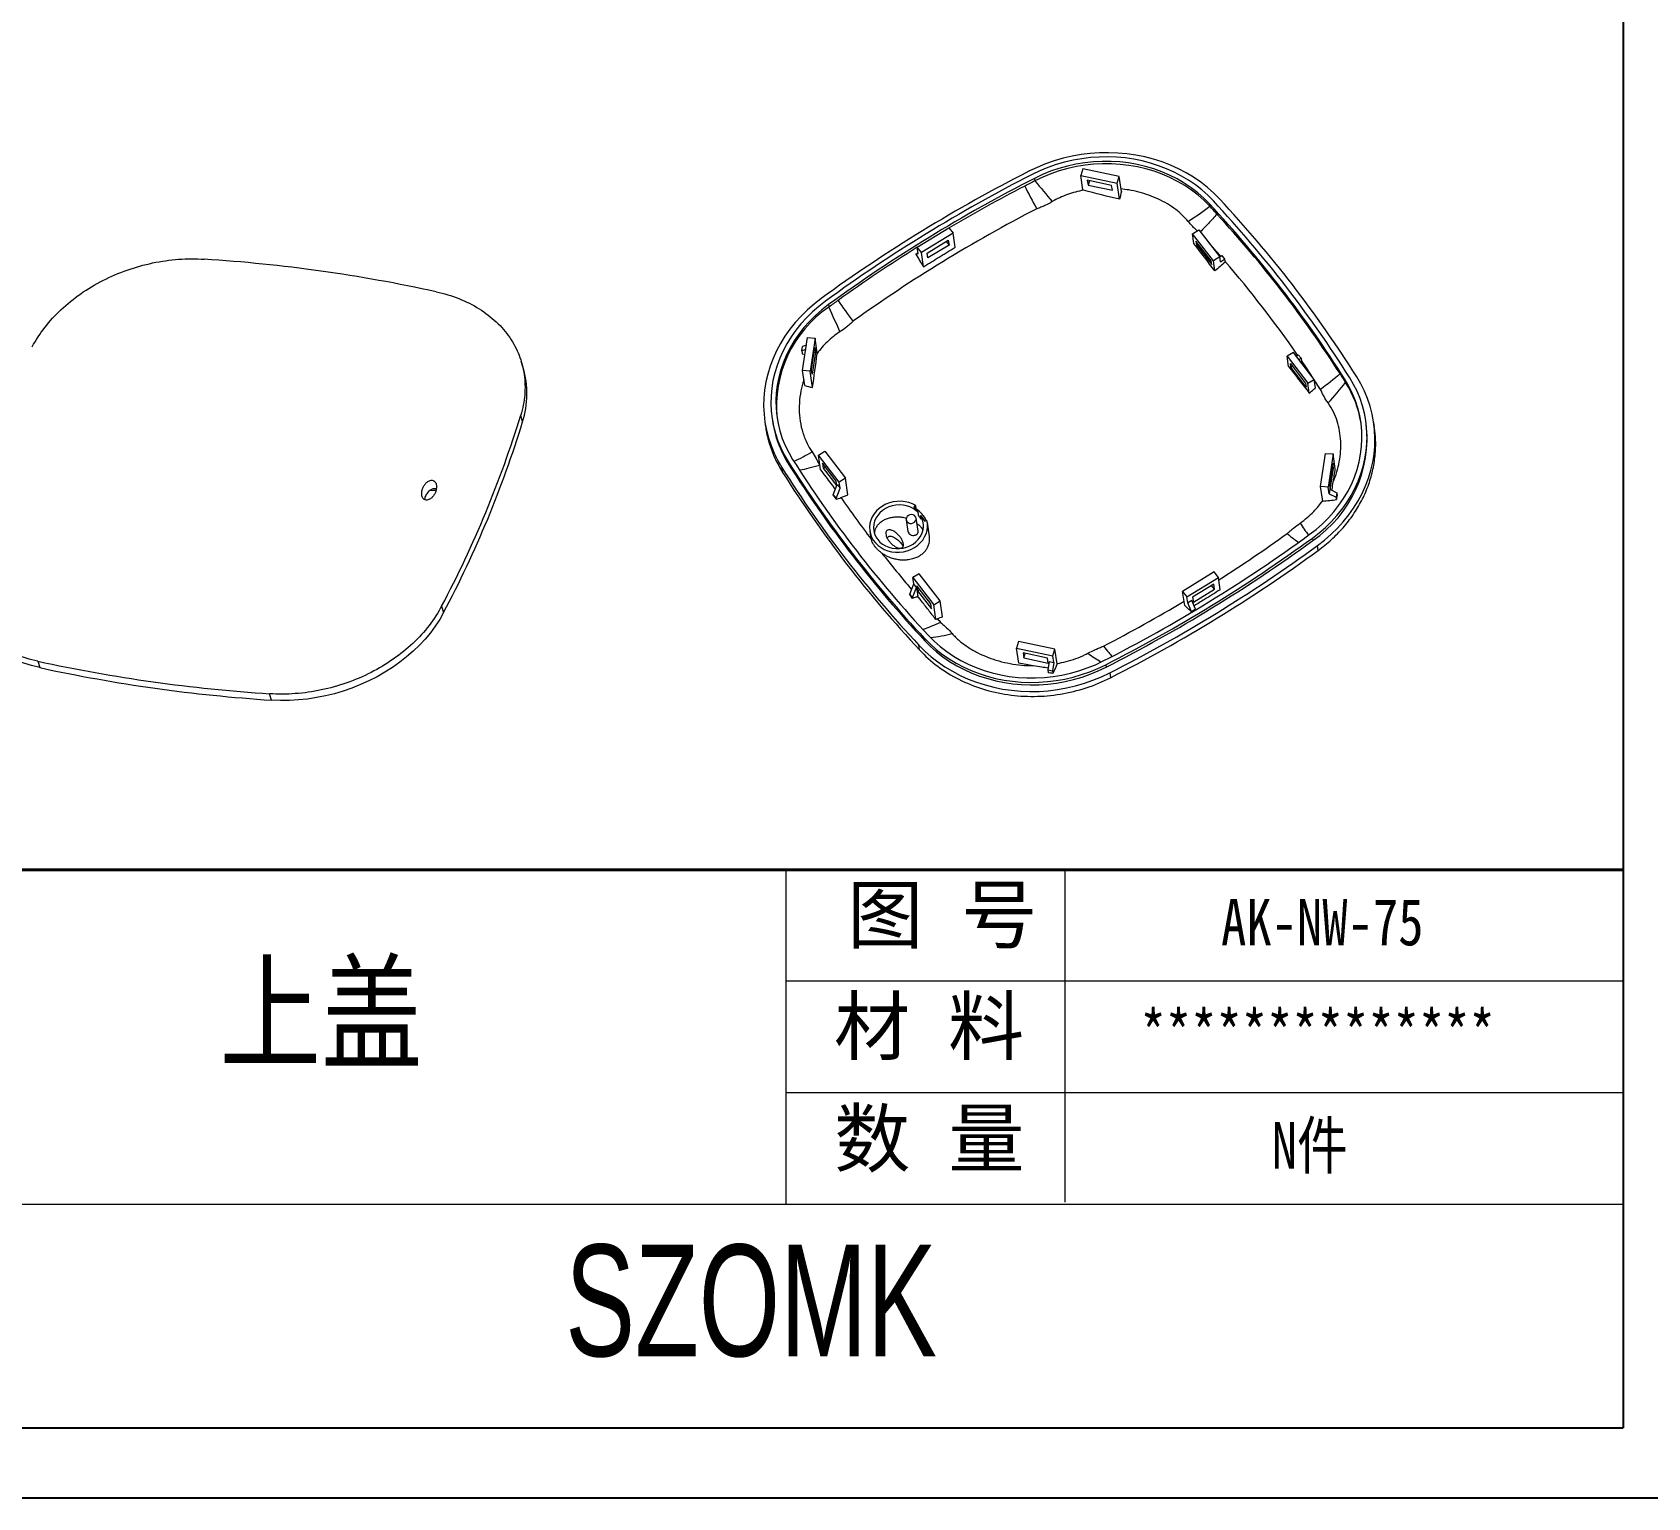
# Model space of a CAD drawing. Header units: inches. Extents: x 510 to 1495, y 1000 to 1318.
# Drawn here: x 1251.3 to 1410.9, y 1000.1 to 1144.8 of the extents above; entities that cross this region are included whole.
import ezdxf

# ---------------------------------------------------------------- set-up
doc = ezdxf.new("R2010")
doc.units = ezdxf.units.IN
doc.layers.add('文字', color=81, linetype='Continuous')
doc.layers.add('粗实线', color=7, linetype='Continuous', lineweight=30)
doc.layers.add('细实线', color=3, linetype='Continuous', lineweight=9)
doc.styles.get("Standard").update_dxf_attribs({"font": 'txt', "bigfont": 'gbcbig.shx'})
doc.styles.add('宋体', font='', dxfattribs={"width": 0.8, "height": 3.5})
doc.styles.add('长仿宋', font='', dxfattribs={"width": 0.7, "height": 4})
doc.styles.get('宋体').set_extended_font_data('SimSun')
doc.styles.get('长仿宋').set_extended_font_data('SimSun')

msp = doc.modelspace()

# ---------------------------------------------------------------- linework, layer by layer
for p, q in [((1408.458, 1282.561), (1408.458, 1006.942)), ((1016.646, 1006.942), (1408.458, 1006.942)), ((1006.055, 1000.052), (1415.349, 1000.052))]:
    msp.add_line(p, q)
at = {"color": 7, "linetype": 'Continuous', "lineweight": 15}
for p, q in [((1355.099, 1131.266), (1354.897, 1130.627)), ((1358.701, 1130.506), (1355.099, 1131.266)), ((1350.339, 1130.332), (1350.374, 1130.09)), ((1354.897, 1130.627), (1358.499, 1129.867)), ((1355.109, 1129.187), (1354.897, 1130.627)), ((1357.952, 1129.632), (1355.551, 1130.139)), ((1355.551, 1130.139), (1355.622, 1129.656)), ((1355.76, 1130.094), (1355.622, 1129.656)), ((1355.622, 1129.656), (1358.023, 1129.149)), ((1358.023, 1129.149), (1357.952, 1129.632)), ((1358.499, 1129.867), (1358.701, 1130.506)), ((1358.735, 1128.267), (1358.499, 1129.867)), ((1358.919, 1129.028), (1358.701, 1130.506)), ((1367.613, 1127.815), (1367.649, 1127.573)), ((1338.753, 1123.531), (1341.877, 1125.445)), ((1342.288, 1124.911), (1339.165, 1122.997)), ((1341.877, 1125.445), (1342.288, 1124.911)), ((1342.493, 1123.523), (1342.288, 1124.911)), ((1365.944, 1124.862), (1366.569, 1125.245)), ((1368.003, 1122.193), (1365.944, 1124.862)), ((1366.086, 1123.9), (1365.944, 1124.862)), ((1366.569, 1125.245), (1368.627, 1122.576)), ((1339.165, 1122.997), (1338.753, 1123.531)), ((1338.844, 1122.92), (1338.753, 1123.531)), ((1339.739, 1122.954), (1341.821, 1124.23)), ((1341.892, 1123.748), (1339.81, 1122.472)), ((1341.617, 1124.105), (1341.892, 1123.748)), ((1341.821, 1124.23), (1341.892, 1123.748)), ((1367.782, 1122.187), (1366.272, 1124.144)), ((1366.272, 1124.144), (1366.325, 1123.782)), ((1366.325, 1123.782), (1366.479, 1123.876)), ((1366.325, 1123.782), (1367.835, 1121.825)), ((1338.837, 1122.962), (1338.618, 1122.827)), ((1338.618, 1122.827), (1338.844, 1122.92)), ((1339.37, 1121.609), (1339.165, 1122.997)), ((1339.81, 1122.472), (1339.739, 1122.954)), ((1367.835, 1121.825), (1367.782, 1122.187)), ((1368.627, 1122.576), (1368.003, 1122.193)), ((1368.15, 1121.191), (1368.003, 1122.193)), ((1368.699, 1122.093), (1368.627, 1122.576)), ((1368.628, 1122.573), (1368.84, 1122.704)), ((1368.699, 1122.093), (1369.115, 1122.348)), ((1368.84, 1122.704), (1369.115, 1122.348)), ((1369.115, 1122.348), (1369.162, 1122.053)), ((1329.992, 1117.862), (1330.027, 1117.621)), ((1327.345, 1113.285), (1327.41, 1113.721)), ((1327.81, 1113.875), (1327.41, 1113.721)), ((1327.428, 1111.341), (1327.922, 1114.611)), ((1327.922, 1114.611), (1328.663, 1114.55)), ((1328.663, 1114.55), (1328.17, 1111.28)), ((1328.305, 1111.463), (1328.634, 1113.643)), ((1328.634, 1113.643), (1328.705, 1113.16)), ((1328.875, 1113.11), (1328.663, 1114.55)), ((1299.835, 1111.611), (1299.643, 1112.244)), ((1327.745, 1113.439), (1327.345, 1113.285)), ((1327.345, 1113.285), (1327.386, 1113.007)), ((1327.386, 1113.007), (1327.668, 1112.931)), ((1328.705, 1113.16), (1328.376, 1110.98)), ((1328.563, 1113.172), (1328.705, 1113.16)), ((1375.901, 1113.146), (1375.276, 1112.763)), ((1375.276, 1112.763), (1377.335, 1110.094)), ((1375.424, 1111.761), (1375.276, 1112.763)), ((1375.604, 1112.045), (1377.114, 1110.088)), ((1375.657, 1111.683), (1375.604, 1112.045)), ((1377.959, 1110.477), (1375.901, 1113.146)), ((1376.177, 1112.788), (1376.389, 1112.917)), ((1376.663, 1112.562), (1376.389, 1112.917)), ((1376.451, 1112.432), (1376.663, 1112.562)), ((1376.663, 1112.562), (1376.71, 1112.271)), ((1328.17, 1111.28), (1327.428, 1111.341)), ((1327.646, 1109.863), (1327.428, 1111.341)), ((1328.406, 1109.679), (1328.17, 1111.28)), ((1328.376, 1110.98), (1328.305, 1111.463)), ((1375.657, 1111.683), (1375.811, 1111.777)), ((1377.167, 1109.726), (1375.657, 1111.683)), ((1377.335, 1110.094), (1377.959, 1110.477)), ((1378.082, 1109.647), (1377.959, 1110.477)), ((1377.114, 1110.088), (1377.167, 1109.726)), ((1377.477, 1109.132), (1377.335, 1110.094)), ((1381.025, 1110.426), (1381.061, 1110.185)), ((1299.777, 1106.3), (1299.586, 1106.931)), ((1323.703, 1106.294), (1323.774, 1105.81)), ((1324.409, 1106.644), (1324.445, 1106.403)), ((1383.094, 1106.124), (1383.058, 1106.365)), ((1383.907, 1105.749), (1383.836, 1106.233)), ((1328.985, 1103.002), (1329.61, 1103.384)), ((1329.201, 1101.539), (1328.985, 1103.002)), ((1331.044, 1100.333), (1328.985, 1103.002)), ((1329.61, 1103.384), (1331.668, 1100.715)), ((1378.591, 1099.907), (1379.085, 1103.177)), ((1379.085, 1103.177), (1379.826, 1103.116)), ((1379.826, 1103.116), (1379.333, 1099.846)), ((1380.044, 1101.638), (1379.826, 1103.116)), ((1325.381, 1101.784), (1325.453, 1101.301)), ((1326.004, 1102.36), (1326.039, 1102.119)), ((1330.754, 1100.415), (1329.382, 1102.195)), ((1329.382, 1102.195), (1329.453, 1101.712)), ((1329.453, 1101.712), (1329.657, 1101.837)), ((1329.453, 1101.712), (1330.807, 1099.956)), ((1379.797, 1102.209), (1379.468, 1100.029)), ((1379.548, 1099.601), (1379.868, 1101.727)), ((1379.868, 1101.727), (1379.726, 1101.738)), ((1379.868, 1101.727), (1379.797, 1102.209)), ((1330.459, 1099.074), (1330.858, 1100.085)), ((1330.734, 1098.718), (1331.133, 1099.729)), ((1330.818, 1099.982), (1330.754, 1100.415)), ((1330.858, 1100.085), (1331.133, 1099.729)), ((1331.668, 1100.715), (1331.044, 1100.333)), ((1331.133, 1099.729), (1331.044, 1100.333)), ((1331.91, 1099.076), (1331.668, 1100.715)), ((1378.803, 1098.467), (1378.591, 1099.907)), ((1379.333, 1099.846), (1378.591, 1099.907)), ((1379.429, 1099.19), (1379.333, 1099.846)), ((1379.495, 1099.626), (1379.429, 1099.19)), ((1379.468, 1100.029), (1379.53, 1099.609)), ((1379.495, 1099.626), (1380.188, 1099.285)), ((1380.188, 1099.285), (1380.122, 1098.849)), ((1380.188, 1099.285), (1380.229, 1099.007)), ((1330.459, 1099.074), (1330.734, 1098.718)), ((1330.471, 1098.997), (1330.459, 1099.074)), ((1330.746, 1098.636), (1330.734, 1098.718)), ((1338.601, 1098.016), (1338.411, 1097.899)), ((1338.411, 1097.899), (1338.858, 1097.32)), ((1338.654, 1097.654), (1338.601, 1098.016)), ((1379.429, 1099.19), (1380.122, 1098.849)), ((1380.122, 1098.849), (1380.157, 1098.61)), ((1337.659, 1096.621), (1337.83, 1095.465)), ((1338.654, 1097.654), (1338.618, 1097.631)), ((1338.838, 1095.48), (1338.649, 1096.767)), ((1338.912, 1096.958), (1338.858, 1097.32)), ((1339.062, 1097.055), (1339.509, 1096.476)), ((1339.062, 1097.055), (1339.116, 1096.693)), ((1339.509, 1096.476), (1339.699, 1096.592)), ((1339.952, 1094.974), (1339.749, 1096.348)), ((1334.061, 1095.509), (1334.142, 1094.956)), ((1377.786, 1094.815), (1377.821, 1094.573)), ((1378.357, 1093.592), (1378.286, 1094.075)), ((1368.089, 1091.46), (1364.966, 1089.546)), ((1368.501, 1090.926), (1368.089, 1091.46)), ((1338.007, 1089.287), (1338.406, 1090.298)), ((1338.282, 1088.931), (1338.681, 1089.943)), ((1338.942, 1091.285), (1338.317, 1090.902)), ((1338.317, 1090.902), (1340.376, 1088.233)), ((1338.406, 1090.298), (1338.317, 1090.902)), ((1338.681, 1089.943), (1338.406, 1090.298)), ((1338.681, 1089.943), (1338.813, 1089.046)), ((1340.086, 1088.316), (1338.714, 1090.095)), ((1338.714, 1090.095), (1338.785, 1089.613)), ((1338.785, 1089.613), (1338.989, 1089.738)), ((1341, 1088.616), (1338.942, 1091.285)), ((1365.378, 1089.012), (1368.501, 1090.926)), ((1368.034, 1090.245), (1365.952, 1088.969)), ((1366.023, 1088.487), (1368.105, 1089.763)), ((1368.105, 1089.763), (1367.829, 1090.12)), ((1368.105, 1089.763), (1368.034, 1090.245)), ((1368.681, 1089.704), (1368.501, 1090.926)), ((1338.282, 1088.931), (1338.007, 1089.287)), ((1338.019, 1089.206), (1338.007, 1089.287)), ((1338.293, 1088.855), (1338.282, 1088.931)), ((1338.785, 1089.613), (1340.157, 1087.833)), ((1340.157, 1087.833), (1340.086, 1088.316)), ((1340.376, 1088.233), (1341, 1088.616)), ((1340.591, 1086.771), (1340.376, 1088.233)), ((1341.236, 1087.018), (1341, 1088.616)), ((1365.171, 1088.158), (1364.966, 1089.546)), ((1364.966, 1089.546), (1365.378, 1089.012)), ((1365.468, 1088.401), (1365.378, 1089.012)), ((1365.884, 1088.656), (1365.468, 1088.401)), ((1365.834, 1087.541), (1365.468, 1088.401)), ((1366.251, 1087.794), (1365.884, 1088.656)), ((1365.952, 1088.969), (1366.023, 1088.487)), ((1291.779, 1088.086), (1291.971, 1087.454)), ((1338.984, 1083.758), (1338.913, 1084.241)), ((1339.463, 1084.91), (1339.499, 1084.668)), ((1348.755, 1084.59), (1348.554, 1083.951)), ((1348.554, 1083.951), (1352.156, 1083.191)), ((1348.772, 1082.473), (1348.554, 1083.951)), ((1352.357, 1083.83), (1348.755, 1084.59)), ((1351.609, 1082.956), (1349.207, 1083.463)), ((1349.207, 1083.463), (1349.279, 1082.98)), ((1349.279, 1082.98), (1349.417, 1083.418)), ((1352.156, 1083.191), (1352.357, 1083.83)), ((1352.57, 1082.39), (1352.357, 1083.83)), ((1251.894, 1082.648), (1252.085, 1082.017)), ((1349.279, 1082.98), (1351.68, 1082.473)), ((1351.68, 1082.473), (1351.609, 1082.956)), ((1351.772, 1082.637), (1351.638, 1081.788)), ((1351.638, 1081.788), (1352.118, 1081.687)), ((1351.638, 1081.788), (1351.679, 1081.51)), ((1351.772, 1082.637), (1352.252, 1082.535)), ((1352.252, 1082.535), (1352.118, 1081.687)), ((1352.252, 1082.535), (1352.156, 1083.191)), ((1357.366, 1082.301), (1357.402, 1082.06)), ((1352.118, 1081.687), (1352.153, 1081.448)), ((1357.758, 1081.495), (1357.829, 1081.012)), ((1274.983, 1078.804), (1274.791, 1079.435))]:
    msp.add_line(p, q, dxfattribs=at)
at = {"color": 8, "linetype": 'Continuous', "lineweight": 15}
for p, q in [((1378.592, 1109.482), (1377.963, 1110.45)), ((1329.135, 1101.985), (1329.103, 1101.985))]:
    msp.add_line(p, q, dxfattribs=at)
at = {"color": 7, "linetype": 'Continuous', "lineweight": 15, "flags": 128}
for points in [[(1368.626, 1128.286), (1368.041, 1128.875), (1367.415, 1129.431), (1366.749, 1129.951), (1366.048, 1130.433), (1365.313, 1130.876), (1364.546, 1131.277), (1363.752, 1131.636), (1362.932, 1131.951), (1362.09, 1132.221), (1361.229, 1132.445), (1360.352, 1132.623), (1359.462, 1132.752), (1358.563, 1132.834), (1357.658, 1132.867), (1356.749, 1132.852), (1355.842, 1132.789), (1354.938, 1132.677), (1354.041, 1132.518), (1353.155, 1132.311), (1352.283, 1132.059), (1351.428, 1131.76), (1350.593, 1131.418), (1349.781, 1131.032)], [(1368.004, 1128.1), (1367.448, 1128.66), (1366.853, 1129.187), (1366.221, 1129.681), (1365.555, 1130.139), (1364.856, 1130.56), (1364.128, 1130.941), (1363.374, 1131.282), (1362.595, 1131.582), (1361.795, 1131.838), (1360.977, 1132.051), (1360.144, 1132.219), (1359.298, 1132.342), (1358.444, 1132.42), (1357.584, 1132.452), (1356.721, 1132.437), (1355.859, 1132.377), (1355, 1132.271), (1354.149, 1132.12), (1353.307, 1131.924), (1352.478, 1131.684), (1351.666, 1131.4), (1350.873, 1131.075), (1350.101, 1130.708)], [(1367.613, 1127.815), (1367.052, 1128.379), (1366.449, 1128.909), (1365.807, 1129.403), (1365.129, 1129.859), (1364.419, 1130.275), (1363.677, 1130.65), (1362.908, 1130.982), (1362.115, 1131.269), (1361.301, 1131.511), (1360.469, 1131.706), (1359.622, 1131.854), (1358.764, 1131.955), (1357.899, 1132.007), (1357.029, 1132.01), (1356.159, 1131.965), (1355.291, 1131.872), (1354.43, 1131.731), (1353.578, 1131.542), (1352.74, 1131.307), (1351.919, 1131.026), (1351.117, 1130.7), (1350.339, 1130.332)], [(1367.649, 1127.573), (1367.087, 1128.137), (1366.484, 1128.667), (1365.843, 1129.161), (1365.165, 1129.618), (1364.454, 1130.034), (1363.713, 1130.409), (1362.944, 1130.74), (1362.151, 1131.028), (1361.337, 1131.27), (1360.504, 1131.465), (1359.658, 1131.613), (1358.8, 1131.713), (1357.934, 1131.765), (1357.065, 1131.769), (1356.194, 1131.724), (1355.327, 1131.631), (1354.465, 1131.489), (1353.614, 1131.301), (1352.776, 1131.065), (1351.954, 1130.785), (1351.153, 1130.459), (1350.374, 1130.09)], [(1329.253, 1118.452), (1328.558, 1117.914), (1327.9, 1117.342), (1327.282, 1116.737), (1326.705, 1116.101), (1326.171, 1115.438), (1325.683, 1114.749), (1325.243, 1114.037), (1324.852, 1113.304), (1324.511, 1112.553), (1324.221, 1111.788), (1323.985, 1111.01), (1323.802, 1110.223), (1323.674, 1109.43), (1323.6, 1108.633), (1323.581, 1107.835), (1323.618, 1107.04), (1323.709, 1106.251), (1323.856, 1105.469), (1324.056, 1104.699), (1324.31, 1103.942), (1324.616, 1103.202), (1324.974, 1102.482), (1325.381, 1101.784)], [(1329.682, 1118.195), (1329.022, 1117.684), (1328.397, 1117.14), (1327.809, 1116.565), (1327.261, 1115.962), (1326.754, 1115.331), (1326.291, 1114.677), (1325.872, 1114), (1325.5, 1113.304), (1325.177, 1112.591), (1324.902, 1111.864), (1324.677, 1111.125), (1324.503, 1110.377), (1324.381, 1109.624), (1324.311, 1108.867), (1324.294, 1108.109), (1324.329, 1107.354), (1324.416, 1106.603), (1324.555, 1105.861), (1324.745, 1105.129), (1324.986, 1104.41), (1325.277, 1103.708), (1325.617, 1103.023), (1326.004, 1102.36)], [(1329.992, 1117.862), (1329.327, 1117.346), (1328.699, 1116.796), (1328.11, 1116.212), (1327.564, 1115.599), (1327.061, 1114.958), (1326.605, 1114.292), (1326.197, 1113.603), (1325.838, 1112.895), (1325.53, 1112.17), (1325.275, 1111.431), (1325.072, 1110.681), (1324.924, 1109.923), (1324.831, 1109.161), (1324.793, 1108.396), (1324.81, 1107.633), (1324.882, 1106.875), (1325.009, 1106.123), (1325.191, 1105.383), (1325.426, 1104.655), (1325.714, 1103.945), (1326.053, 1103.253), (1326.443, 1102.583)], [(1377.786, 1094.815), (1378.446, 1095.325), (1379.071, 1095.869), (1379.658, 1096.444), (1380.207, 1097.048), (1380.713, 1097.678), (1381.177, 1098.333), (1381.595, 1099.009), (1381.967, 1099.705), (1382.291, 1100.418), (1382.566, 1101.145), (1382.791, 1101.884), (1382.964, 1102.632), (1383.086, 1103.386), (1383.156, 1104.143), (1383.174, 1104.9), (1383.139, 1105.656), (1383.052, 1106.406), (1382.913, 1107.148), (1382.723, 1107.88), (1382.482, 1108.599), (1382.191, 1109.302), (1381.851, 1109.986), (1381.464, 1110.649)], [(1378.286, 1094.075), (1378.981, 1094.613), (1379.638, 1095.185), (1380.257, 1095.79), (1380.834, 1096.425), (1381.368, 1097.089), (1381.855, 1097.778), (1382.296, 1098.49), (1382.687, 1099.223), (1383.028, 1099.973), (1383.318, 1100.739), (1383.554, 1101.517), (1383.737, 1102.304), (1383.865, 1103.097), (1383.939, 1103.894), (1383.958, 1104.691), (1383.921, 1105.486), (1383.829, 1106.276), (1383.683, 1107.058), (1383.483, 1107.828), (1383.229, 1108.585), (1382.923, 1109.324), (1382.565, 1110.045), (1382.157, 1110.743)], [(1377.476, 1095.147), (1378.141, 1095.663), (1378.769, 1096.214), (1379.357, 1096.797), (1379.904, 1097.41), (1380.406, 1098.051), (1380.863, 1098.718), (1381.271, 1099.406), (1381.63, 1100.114), (1381.938, 1100.839), (1382.193, 1101.578), (1382.395, 1102.328), (1382.543, 1103.086), (1382.637, 1103.849), (1382.675, 1104.613), (1382.658, 1105.376), (1382.586, 1106.135), (1382.459, 1106.886), (1382.277, 1107.627), (1382.042, 1108.354), (1381.754, 1109.065), (1381.415, 1109.756), (1381.025, 1110.426)], [(1290.609, 1099.522), (1290.923, 1099.541), (1291.229, 1099.528)], [(1338.601, 1098.016), (1338.272, 1098.187), (1337.918, 1098.317), (1337.545, 1098.403), (1337.16, 1098.443), (1336.771, 1098.437), (1336.384, 1098.384), (1336.006, 1098.286), (1335.646, 1098.145), (1335.308, 1097.963), (1335, 1097.743), (1334.727, 1097.49), (1334.494, 1097.208), (1334.306, 1096.902), (1334.166, 1096.579), (1334.076, 1096.243), (1334.038, 1095.902), (1334.054, 1095.561), (1334.121, 1095.227), (1334.241, 1094.905), (1334.409, 1094.603), (1334.623, 1094.325), (1334.88, 1094.077), (1335.173, 1093.863), (1335.499, 1093.687), (1335.851, 1093.552), (1336.222, 1093.461), (1336.606, 1093.415), (1336.995, 1093.416), (1337.382, 1093.464), (1337.761, 1093.556), (1338.124, 1093.693), (1338.465, 1093.871), (1338.776, 1094.086), (1339.053, 1094.336), (1339.291, 1094.615), (1339.485, 1094.918), (1339.63, 1095.24), (1339.726, 1095.574), (1339.77, 1095.916), (1339.761, 1096.257), (1339.699, 1096.592)], [(1338.858, 1097.32), (1338.618, 1097.547), (1338.341, 1097.739), (1338.033, 1097.893), (1337.702, 1098.006), (1337.354, 1098.073), (1336.996, 1098.096), (1336.636, 1098.072), (1336.281, 1098.002), (1335.941, 1097.889), (1335.62, 1097.733), (1335.327, 1097.539), (1335.068, 1097.311), (1334.847, 1097.054), (1334.671, 1096.772), (1334.542, 1096.473), (1334.463, 1096.162), (1334.436, 1095.846), (1334.462, 1095.531), (1334.54, 1095.225), (1334.668, 1094.935), (1334.844, 1094.665), (1335.063, 1094.422), (1335.322, 1094.211), (1335.615, 1094.037), (1335.935, 1093.903), (1336.275, 1093.812), (1336.629, 1093.766), (1336.989, 1093.766), (1337.347, 1093.812), (1337.696, 1093.904), (1338.028, 1094.038), (1338.336, 1094.212), (1338.613, 1094.423), (1338.854, 1094.666), (1339.054, 1094.936), (1339.208, 1095.227), (1339.313, 1095.533), (1339.366, 1095.848), (1339.368, 1096.164), (1339.316, 1096.475), (1339.214, 1096.774), (1339.062, 1097.055)], [(1337.88, 1097.049), (1337.759, 1096.947), (1337.682, 1096.818), (1337.655, 1096.675), (1337.683, 1096.534), (1337.762, 1096.41), (1337.883, 1096.317), (1338.034, 1096.265), (1338.197, 1096.259), (1338.356, 1096.301), (1338.493, 1096.385), (1338.594, 1096.502), (1338.646, 1096.64), (1338.646, 1096.784), (1338.592, 1096.919), (1338.49, 1097.028), (1338.353, 1097.102), (1338.193, 1097.131), (1338.03, 1097.113), (1337.88, 1097.049)], [(1337.831, 1095.465), (1337.842, 1095.414), (1337.853, 1095.382), (1337.909, 1095.288), (1337.932, 1095.26), (1337.988, 1095.209), (1338.019, 1095.185), (1338.052, 1095.164), (1338.123, 1095.127), (1338.161, 1095.112), (1338.199, 1095.099), (1338.322, 1095.075), (1338.405, 1095.073), (1338.489, 1095.081), (1338.53, 1095.09), (1338.569, 1095.101), (1338.606, 1095.115), (1338.644, 1095.133), (1338.677, 1095.152), (1338.708, 1095.174), (1338.737, 1095.198), (1338.764, 1095.227), (1338.786, 1095.255), (1338.804, 1095.285), (1338.819, 1095.317), (1338.831, 1095.352), (1338.838, 1095.382), (1338.84, 1095.397), (1338.841, 1095.412), (1338.842, 1095.443), (1338.842, 1095.443)], [(1252.085, 1082.017), (1251.279, 1082.216), (1250.497, 1082.456), (1249.744, 1082.737), (1249.021, 1083.055), (1248.331, 1083.412), (1247.676, 1083.805), (1247.06, 1084.233), (1246.485, 1084.694), (1245.952, 1085.187), (1245.463, 1085.709), (1245.021, 1086.26), (1244.627, 1086.836), (1244.282, 1087.436), (1243.988, 1088.057), (1243.745, 1088.698), (1243.677, 1088.911)], [(1291.971, 1087.454), (1291.586, 1086.777), (1291.152, 1086.112), (1290.671, 1085.464), (1290.146, 1084.834), (1289.578, 1084.224), (1288.969, 1083.637), (1288.321, 1083.075), (1287.638, 1082.54), (1286.92, 1082.034), (1286.172, 1081.559), (1285.395, 1081.116), (1284.593, 1080.708), (1283.768, 1080.335), (1282.924, 1079.999), (1282.064, 1079.702), (1281.191, 1079.444), (1280.307, 1079.227), (1279.417, 1079.051), (1278.524, 1078.916), (1277.631, 1078.824), (1276.74, 1078.775), (1275.857, 1078.768), (1274.983, 1078.804)], [(1339.854, 1085.195), (1340.416, 1084.631), (1341.019, 1084.101), (1341.661, 1083.607), (1342.338, 1083.151), (1343.049, 1082.734), (1343.791, 1082.359), (1344.559, 1082.028), (1345.352, 1081.74), (1346.167, 1081.498), (1346.999, 1081.303), (1347.846, 1081.155), (1348.704, 1081.055), (1349.569, 1081.003), (1350.439, 1080.999), (1351.309, 1081.044), (1352.177, 1081.137), (1353.038, 1081.279), (1353.889, 1081.467), (1354.727, 1081.703), (1355.549, 1081.984), (1356.351, 1082.309), (1357.129, 1082.678)], [(1338.913, 1084.241), (1339.498, 1083.651), (1340.124, 1083.096), (1340.79, 1082.576), (1341.491, 1082.094), (1342.226, 1081.651), (1342.993, 1081.25), (1343.787, 1080.891), (1344.607, 1080.575), (1345.449, 1080.305), (1346.31, 1080.081), (1347.187, 1079.904), (1348.077, 1079.775), (1348.976, 1079.693), (1349.881, 1079.659), (1350.79, 1079.675), (1351.697, 1079.738), (1352.601, 1079.85), (1353.498, 1080.009), (1354.384, 1080.215), (1355.256, 1080.468), (1356.111, 1080.766), (1356.946, 1081.109), (1357.758, 1081.495)], [(1339.463, 1084.91), (1340.019, 1084.35), (1340.615, 1083.822), (1341.247, 1083.328), (1341.913, 1082.87), (1342.611, 1082.45), (1343.339, 1082.068), (1344.094, 1081.727), (1344.873, 1081.428), (1345.673, 1081.171), (1346.491, 1080.958), (1347.324, 1080.79), (1348.169, 1080.667), (1349.024, 1080.589), (1349.884, 1080.558), (1350.747, 1080.572), (1351.609, 1080.632), (1352.467, 1080.738), (1353.319, 1080.89), (1354.161, 1081.086), (1354.989, 1081.326), (1355.802, 1081.609), (1356.595, 1081.935), (1357.366, 1082.301)], [(1339.499, 1084.668), (1340.055, 1084.109), (1340.65, 1083.581), (1341.282, 1083.087), (1341.949, 1082.629), (1342.647, 1082.208), (1343.375, 1081.827), (1344.13, 1081.486), (1344.908, 1081.186), (1345.708, 1080.93), (1346.526, 1080.717), (1347.36, 1080.549), (1348.205, 1080.426), (1349.059, 1080.348), (1349.919, 1080.316), (1350.782, 1080.331), (1351.644, 1080.391), (1352.503, 1080.497), (1353.355, 1080.648), (1354.196, 1080.844), (1355.025, 1081.084), (1355.837, 1081.368), (1356.631, 1081.693), (1357.402, 1082.06)]]:
    msp.add_lwpolyline(points, dxfattribs=at)
at = {"color": 8, "linetype": 'Continuous', "lineweight": 15, "flags": 128}
for points in [[(1368.729, 1122.636), (1368.284, 1123.146), (1367.541, 1123.984)], [(1377.868, 1110.595), (1377.256, 1111.513), (1376.7, 1112.332)], [(1329.103, 1101.985), (1329.134, 1101.936), (1329.145, 1101.92)]]:
    msp.add_lwpolyline(points, dxfattribs=at)
at = {"color": 7, "linetype": 'Continuous', "lineweight": 15}
for centre, radius, start, end in [((1418.256, 996.259), 151.171, 116.93421, 126.06917), ((1418.214, 996.649), 150.371, 116.93421, 126.06917), ((1418.21, 996.748), 149.837, 116.93421, 126.06917), ((1419.942, 993.398), 153.377, 116.9733, 117.39533), ((1422.226, 1188.335), 92.494, 219.02909, 220.68911), ((1419.232, 994.737), 151.862, 117.38974, 120.61669), ((1282.23, 1048.026), 117.342, 32.25441, 43.03111), ((1282.395, 1047.787), 117.966, 32.25441, 43.03111), ((1418.326, 996.374), 147.456, 117.36437, 125.63901), ((1344.568, 1158.348), 38.469, 302.98011, 306.86975), ((1282.143, 1048.025), 116.925, 32.25441, 43.03111), ((1279.532, 1045.466), 120.442, 42.48208, 42.97796), ((1282.226, 1047.808), 116.873, 32.7581, 42.52736), ((1417.208, 998.043), 147.985, 122.01517, 125.66444), ((1258.254, 967.265), 155.412, 77.74742, 86.27959), ((1336.622, 1107.874), 11.769, 124.08077, 186.22807), ((1416.104, 999.615), 146.064, 125.67204, 126.10809), ((1382.366, 1139.568), 56.754, 202.74996, 205.44927), ((1291.131, 1109.05), 9.073, 342.35771, 16.39635), ((1284.843, 1049.596), 113.705, 32.19903, 32.71426), ((1358.068, 1128.014), 29.096, 316.95812, 322.20945), ((1372.041, 1104.474), 10.676, 9.14844, 32.3386), ((1197.278, 1138.268), 106.999, 332.03049, 342.97008), ((1197.651, 1137.562), 106.804, 332.02048, 342.9801), ((1335.387, 1108.037), 11.064, 188.4907, 212.33641), ((1370.967, 1104.681), 12.212, 304.1435, 6.78503), ((1425.325, 1164.984), 116.925, 212.25441, 223.03111), ((1425.074, 1164.686), 117.878, 212.25038, 223.03514), ((1425.215, 1164.257), 117.966, 212.25441, 223.03111), ((1425.238, 1164.983), 117.342, 212.25441, 223.03111), ((1425.274, 1164.742), 117.342, 212.25441, 223.03111), ((1424.877, 1163.565), 113.864, 214.65983, 217.21458), ((1337.393, 1095.535), 2.465, 24.43489, 59.24266), ((1337.388, 1095.572), 2.059, 32.99112, 42.2944), ((1289.258, 1216.262), 149.837, 296.93421, 306.06917), ((1289.253, 1216.36), 150.371, 296.93421, 306.06917), ((1289.289, 1216.119), 150.371, 296.93421, 306.06917), ((1289.232, 1216.349), 151.267, 296.93711, 306.06627), ((1289.354, 1215.785), 151.171, 296.93421, 306.06917), ((1427.467, 1165.628), 117.176, 220.8172, 221.0568), ((1428.241, 1166.317), 118.213, 222.25422, 222.48203), ((1284.875, 1234.52), 155.412, 257.74742, 266.27959), ((1285.098, 1234.108), 155.633, 257.7535, 266.27351)]:
    msp.add_arc(centre, radius, start, end, dxfattribs=at)
at = {"color": 8, "linetype": 'Continuous', "lineweight": 15}
for centre, radius, start, end in [((1281.909, 1047.237), 114.99, 34.80822, 40.65435), ((1316.586, 1123.825), 23.651, 294.96512, 299.86181), ((1422.026, 1126.014), 54.307, 213.18588, 214.71957), ((1290.484, 1213.423), 145.448, 302.45433, 305.66539), ((1426.577, 1164.876), 116.011, 218.076, 220.36579), ((1288.456, 1216.716), 149.317, 297.38925, 300.88787), ((1337.647, 1102.973), 18.159, 277.64985, 284.47831), ((1364.146, 1095.041), 14.411, 233.64479, 239.90606)]:
    msp.add_arc(centre, radius, start, end, dxfattribs=at)
at = {"color": 7, "linetype": 'Continuous', "lineweight": 15}
for points in [[(1349.369, 1129.574), (1349.751, 1128.82), (1350.146, 1128.068), (1350.549, 1127.329)], [(1355.189, 1129.165), (1355.163, 1129.172), (1355.136, 1129.18), (1355.109, 1129.187)], [(1358.735, 1128.267), (1357.552, 1128.536), (1356.37, 1128.836), (1355.189, 1129.165)], [(1358.919, 1129.028), (1358.858, 1128.774), (1358.796, 1128.52), (1358.735, 1128.267)], [(1330.928, 1118.273), (1331.405, 1117.577), (1331.901, 1116.887), (1332.408, 1116.212)], [(1328.406, 1109.679), (1328.564, 1110.771), (1328.718, 1111.889), (1328.865, 1113.033)], [(1328.865, 1113.033), (1328.869, 1113.059), (1328.872, 1113.084), (1328.875, 1113.11)], [(1380.512, 1111.047), (1379.905, 1110.51), (1379.262, 1109.985), (1378.592, 1109.482)], [(1327.646, 1109.863), (1327.899, 1109.801), (1328.152, 1109.74), (1328.406, 1109.679)], [(1379.84, 1100.362), (1379.908, 1100.781), (1379.977, 1101.207), (1380.044, 1101.638)], [(1378.803, 1098.467), (1379.264, 1098.504), (1379.716, 1098.552), (1380.157, 1098.61)], [(1380.157, 1098.61), (1380.181, 1098.741), (1380.205, 1098.874), (1380.229, 1099.007)], [(1338.813, 1089.046), (1338.809, 1089.044), (1338.801, 1089.041), (1338.792, 1089.038), (1338.788, 1089.036)], [(1339.109, 1088.666), (1339.06, 1088.729), (1338.961, 1088.856), (1338.862, 1088.982), (1338.813, 1089.046)], [(1366.251, 1087.794), (1366.112, 1087.709), (1365.973, 1087.625), (1365.834, 1087.541)], [(1350.216, 1082.207), (1349.736, 1082.29), (1349.254, 1082.379), (1348.772, 1082.473)], [(1352.57, 1082.39), (1352.43, 1082.059), (1352.291, 1081.745), (1352.153, 1081.448)], [(1352.153, 1081.448), (1351.995, 1081.468), (1351.837, 1081.489), (1351.679, 1081.51)]]:
    msp.add_open_spline(points, degree=3, dxfattribs=at)
for points, knots in [([(1352.092, 1128.033), (1351.847, 1127.888), (1351.596, 1127.756), (1351.211, 1127.58), (1351.081, 1127.525), (1350.817, 1127.421), (1350.683, 1127.373), (1350.549, 1127.329)], [0, 0, 0, 0, 0.5, 0.5, 0.75, 0.75, 1, 1, 1, 1]), ([(1355.189, 1129.165), (1354.646, 1129.062), (1354.113, 1128.92), (1353.332, 1128.64), (1353.075, 1128.535), (1352.574, 1128.303), (1352.328, 1128.175), (1352.092, 1128.033)], [0, 0, 0, 0, 0.5, 0.5, 0.75, 0.75, 1, 1, 1, 1]), ([(1339.37, 1121.609), (1339.888, 1121.924), (1340.406, 1122.241), (1340.989, 1122.598), (1341.055, 1122.639), (1341.186, 1122.719), (1341.382, 1122.839), (1341.839, 1123.12), (1342.232, 1123.362), (1342.493, 1123.523)], [0, 0, 0, 0, 0.5, 0.5, 0.5625, 0.5625, 0.625, 0.75, 1, 1, 1, 1]), ([(1368.15, 1121.191), (1367.978, 1121.417), (1367.806, 1121.642), (1367.461, 1122.094), (1367.288, 1122.321), (1366.773, 1122.997), (1366.429, 1123.448), (1366.086, 1123.9)], [0, 0, 0, 0, 0.25, 0.25, 0.5, 0.5, 1, 1, 1, 1]), ([(1251.349, 1113.699), (1251.695, 1114.354), (1252.11, 1114.994), (1253.063, 1116.224), (1253.602, 1116.815), (1254.789, 1117.928), (1255.436, 1118.451), (1256.819, 1119.414), (1257.555, 1119.854), (1259.093, 1120.637), (1259.894, 1120.98), (1261.54, 1121.559), (1262.384, 1121.795), (1264.087, 1122.153), (1264.947, 1122.275), (1266.656, 1122.4), (1267.506, 1122.404), (1268.338, 1122.349)], [0, 0, 0, 0, 0.125, 0.125, 0.25, 0.25, 0.375, 0.375, 0.5, 0.5, 0.625, 0.625, 0.75, 0.75, 0.875, 0.875, 1, 1, 1, 1]), ([(1338.618, 1122.827), (1338.741, 1122.623), (1338.865, 1122.42), (1339.116, 1122.014), (1339.243, 1121.811), (1339.37, 1121.609)], [0, 0, 0, 0, 0.5, 0.5, 1, 1, 1, 1]), ([(1369.162, 1122.053), (1368.995, 1121.909), (1368.826, 1121.765), (1368.489, 1121.477), (1368.32, 1121.334), (1368.15, 1121.191)], [0, 0, 0, 0, 0.5, 0.5, 1, 1, 1, 1]), ([(1291.235, 1119.136), (1292.019, 1118.965), (1292.773, 1118.736), (1294.196, 1118.171), (1294.866, 1117.835), (1296.102, 1117.065), (1296.669, 1116.631), (1297.68, 1115.679), (1298.125, 1115.161), (1298.881, 1114.056), (1299.191, 1113.47), (1299.669, 1112.246), (1299.835, 1111.608), (1300.019, 1110.302), (1300.037, 1109.634), (1299.922, 1108.286), (1299.79, 1107.606), (1299.586, 1106.931)], [0, 0, 0, 0, 0.125, 0.125, 0.25, 0.25, 0.375, 0.375, 0.5, 0.5, 0.625, 0.625, 0.75, 0.75, 0.875, 0.875, 1, 1, 1, 1]), ([(1332.408, 1116.211), (1332.311, 1116.114), (1332.209, 1116.018), (1332.004, 1115.834), (1331.899, 1115.745), (1331.576, 1115.487), (1331.352, 1115.328), (1331.119, 1115.18)], [0, 0, 0, 0, 0.25, 0.25, 0.5, 0.5, 1, 1, 1, 1]), ([(1331.119, 1115.18), (1330.666, 1114.895), (1330.255, 1114.565), (1329.689, 1114.019), (1329.51, 1113.829), (1329.173, 1113.439), (1329.015, 1113.239), (1328.865, 1113.033)], [0, 0, 0, 0, 0.5, 0.5, 0.75, 0.75, 1, 1, 1, 1]), ([(1376.629, 1112.202), (1376.636, 1112.208), (1376.663, 1112.231), (1376.69, 1112.254), (1376.71, 1112.271)], [0, 0, 0, 0, 0.2646806, 1, 1, 1, 1]), ([(1375.424, 1111.761), (1375.596, 1111.54), (1375.767, 1111.32), (1376.11, 1110.88), (1376.282, 1110.66), (1376.795, 1110.004), (1377.136, 1109.567), (1377.477, 1109.132)], [0, 0, 0, 0, 0.25, 0.25, 0.5, 0.5, 1, 1, 1, 1]), ([(1377.477, 1109.132), (1377.578, 1109.217), (1377.679, 1109.303), (1377.881, 1109.475), (1377.981, 1109.561), (1378.082, 1109.647)], [0, 0, 0, 0, 0.5, 0.5, 1, 1, 1, 1]), ([(1379.332, 1108.155), (1379.186, 1108.358), (1379.052, 1108.569), (1378.867, 1108.901), (1378.808, 1109.014), (1378.695, 1109.244), (1378.642, 1109.362), (1378.592, 1109.482)], [0, 0, 0, 0, 0.5, 0.5, 0.75, 0.75, 1, 1, 1, 1]), ([(1379.84, 1100.362), (1380.114, 1101.006), (1380.313, 1101.666), (1380.5, 1102.679), (1380.543, 1103.019), (1380.589, 1103.695), (1380.593, 1104.033), (1380.56, 1104.707), (1380.522, 1105.045), (1380.405, 1105.707), (1380.326, 1106.032), (1380.124, 1106.67), (1379.999, 1106.983), (1379.702, 1107.589), (1379.531, 1107.88), (1379.332, 1108.155)], [0, 0, 0, 0, 0.25, 0.25, 0.375, 0.375, 0.5, 0.5, 0.625, 0.625, 0.75, 0.75, 0.875, 0.875, 1, 1, 1, 1]), ([(1323.788, 1105.813), (1323.795, 1105.732), (1323.85, 1105.146), (1324.147, 1104.083), (1324.673, 1102.642), (1325.193, 1101.748), (1325.453, 1101.301)], [0, 0, 0, 0, 0.0503086, 0.3668724, 0.6834362, 1, 1, 1, 1]), ([(1378.357, 1093.592), (1378.8, 1093.937), (1379.686, 1094.627), (1380.837, 1095.819), (1381.838, 1097.106), (1382.664, 1098.483), (1383.307, 1099.927), (1383.757, 1101.422), (1384.004, 1102.944), (1384.066, 1104.397), (1383.948, 1105.325), (1383.894, 1105.749)], [0, 0, 0, 0, 0.11310837, 0.22621673, 0.3393251, 0.45243346, 0.56554183, 0.67865019, 0.79175856, 0.90486693, 1, 1, 1, 1]), ([(1328.362, 1103.314), (1328.511, 1103.096), (1328.647, 1102.875), (1328.832, 1102.543), (1328.891, 1102.432), (1329.002, 1102.209), (1329.055, 1102.096), (1329.103, 1101.985)], [0, 0, 0, 0, 0.5, 0.5, 0.75, 0.75, 1, 1, 1, 1]), ([(1329.201, 1101.539), (1329.543, 1101.089), (1330.033, 1100.444), (1330.522, 1099.802), (1330.67, 1099.608)], [0, 0, 0, 0, 0.6979694, 1, 1, 1, 1]), ([(1290.936, 1100.495), (1290.876, 1100.516), (1290.811, 1100.522), (1290.685, 1100.511), (1290.626, 1100.494), (1290.459, 1100.427), (1290.365, 1100.359), (1290.201, 1100.208), (1290.131, 1100.123), (1290.011, 1099.944), (1289.961, 1099.849), (1289.88, 1099.653), (1289.849, 1099.552), (1289.809, 1099.346), (1289.8, 1099.24), (1289.814, 1099.028), (1289.836, 1098.92), (1289.911, 1098.771), (1289.944, 1098.723), (1290.03, 1098.639), (1290.084, 1098.605), (1290.204, 1098.563), (1290.27, 1098.556), (1290.395, 1098.567), (1290.454, 1098.583), (1290.565, 1098.628), (1290.617, 1098.656), (1290.713, 1098.72), (1290.757, 1098.755), (1290.88, 1098.869), (1290.95, 1098.953), (1291.07, 1099.132), (1291.121, 1099.227), (1291.202, 1099.423), (1291.233, 1099.524), (1291.272, 1099.731), (1291.281, 1099.837), (1291.271, 1099.996), (1291.264, 1100.05), (1291.238, 1100.155), (1291.22, 1100.208), (1291.17, 1100.308), (1291.137, 1100.356), (1291.051, 1100.439), (1290.997, 1100.474), (1290.936, 1100.495)], [0, 0, 0, 0, 0.03125, 0.03125, 0.0625, 0.0625, 0.125, 0.125, 0.1875, 0.1875, 0.25, 0.25, 0.3125, 0.3125, 0.375, 0.375, 0.4375, 0.4375, 0.46875, 0.46875, 0.5, 0.5, 0.53125, 0.53125, 0.5625, 0.5625, 0.59375, 0.59375, 0.625, 0.625, 0.6875, 0.6875, 0.75, 0.75, 0.8125, 0.8125, 0.875, 0.875, 0.90625, 0.90625, 0.9375, 0.9375, 0.96875, 0.96875, 1, 1, 1, 1]), ([(1291.189, 1099.662), (1291.17, 1099.668), (1291.11, 1099.686), (1290.986, 1099.69), (1290.845, 1099.655), (1290.715, 1099.591), (1290.58, 1099.499), (1290.441, 1099.366), (1290.309, 1099.191), (1290.204, 1099.003), (1290.125, 1098.811), (1290.096, 1098.679), (1290.082, 1098.616)], [0, 0, 0, 0, 0.0322615, 0.0974066, 0.1904325, 0.2659966, 0.341415, 0.4755162, 0.609385, 0.7431724, 0.8769368, 1, 1, 1, 1]), ([(1379.699, 1099.526), (1379.706, 1099.564), (1379.753, 1099.837), (1379.8, 1100.119), (1379.84, 1100.362)], [0, 0, 0, 0, 0.1394145, 1, 1, 1, 1]), ([(1330.471, 1098.997), (1330.516, 1098.937), (1330.561, 1098.878), (1330.63, 1098.788), (1330.653, 1098.757), (1330.699, 1098.697), (1330.723, 1098.666), (1330.746, 1098.636)], [0, 0, 0, 0, 0.5, 0.5, 0.75, 0.75, 1, 1, 1, 1]), ([(1330.746, 1098.636), (1330.824, 1098.664), (1330.903, 1098.692), (1331.061, 1098.75), (1331.14, 1098.78), (1331.219, 1098.81)], [0, 0, 0, 0, 0.5, 0.5, 1, 1, 1, 1]), ([(1331.219, 1098.81), (1331.334, 1098.854), (1331.449, 1098.898), (1331.679, 1098.986), (1331.795, 1099.031), (1331.91, 1099.076)], [0, 0, 0, 0, 0.5, 0.5, 1, 1, 1, 1]), ([(1334.544, 1095.297), (1334.55, 1095.366), (1334.565, 1095.539), (1334.664, 1095.8), (1334.83, 1096.076), (1335.064, 1096.327), (1335.358, 1096.544), (1335.71, 1096.718), (1336.106, 1096.841), (1336.538, 1096.908), (1336.982, 1096.91), (1337.369, 1096.869), (1337.592, 1096.803), (1337.674, 1096.78)], [0, 0, 0, 0, 0.0605218, 0.151378, 0.244596, 0.3406686, 0.4393162, 0.5392083, 0.6419562, 0.7423941, 0.8458995, 0.94358, 1, 1, 1, 1]), ([(1338.723, 1096.264), (1338.79, 1096.212), (1338.963, 1096.078), (1339.164, 1095.853), (1339.27, 1095.676), (1339.314, 1095.603)], [0, 0, 0, 0, 0.2740198, 0.7017313, 1, 1, 1, 1]), ([(1375.287, 1095.255), (1375.386, 1095.345), (1375.488, 1095.435), (1375.695, 1095.612), (1375.8, 1095.699), (1376.122, 1095.958), (1376.345, 1096.125), (1376.576, 1096.289)], [0, 0, 0, 0, 0.25, 0.25, 0.5, 0.5, 1, 1, 1, 1]), ([(1251.894, 1082.648), (1251.11, 1082.819), (1250.356, 1083.048), (1248.933, 1083.613), (1248.263, 1083.95), (1247.027, 1084.72), (1246.46, 1085.154), (1245.449, 1086.105), (1245.004, 1086.624), (1244.248, 1087.728), (1243.937, 1088.315), (1243.46, 1089.539), (1243.294, 1090.176), (1243.109, 1091.482), (1243.092, 1092.151), (1243.206, 1093.499), (1243.339, 1094.178), (1243.543, 1094.853)], [0, 0, 0, 0, 0.125, 0.125, 0.25, 0.25, 0.375, 0.375, 0.5, 0.5, 0.625, 0.625, 0.75, 0.75, 0.875, 0.875, 1, 1, 1, 1]), ([(1334.143, 1094.956), (1334.144, 1094.949), (1334.153, 1094.864), (1334.177, 1094.778), (1334.199, 1094.699)], [0, 0, 0, 0, 0.082299, 1, 1, 1, 1]), ([(1335.254, 1093.331), (1335.221, 1093.354), (1335.156, 1093.401), (1335.062, 1093.474), (1334.973, 1093.549), (1334.887, 1093.627), (1334.805, 1093.707), (1334.727, 1093.789), (1334.653, 1093.874), (1334.57, 1093.978), (1334.48, 1094.102), (1334.39, 1094.247), (1334.313, 1094.395), (1334.248, 1094.546), (1334.215, 1094.648), (1334.199, 1094.699)], [0, 0, 0, 0, 0.063253, 0.1260461, 0.188499, 0.2507332, 0.3128714, 0.3750368, 0.4373525, 0.4999404, 0.5999668, 0.6994828, 0.7989919, 0.8989986, 1, 1, 1, 1]), ([(1335.254, 1093.331), (1335.286, 1093.309), (1335.381, 1093.244), (1335.577, 1093.127), (1335.851, 1092.99), (1336.139, 1092.878), (1336.402, 1092.797), (1336.634, 1092.741), (1336.86, 1092.701), (1337.1, 1092.673), (1337.334, 1092.661), (1337.649, 1092.666), (1337.972, 1092.702), (1338.282, 1092.772), (1338.584, 1092.868), (1338.869, 1092.996), (1339.124, 1093.157), (1339.35, 1093.334), (1339.552, 1093.54), (1339.711, 1093.769), (1339.841, 1094.017), (1339.93, 1094.277), (1339.969, 1094.554), (1339.976, 1094.776), (1339.957, 1094.906), (1339.947, 1094.974)], [0, 0, 0, 0, 0.0171201, 0.0506925, 0.099642, 0.1493379, 0.1834851, 0.2177897, 0.2522312, 0.2828646, 0.3232609, 0.3555342, 0.4238079, 0.4711623, 0.5045907, 0.5753522, 0.6245408, 0.6579504, 0.7249247, 0.7780198, 0.8092784, 0.8792249, 0.9297207, 0.9634058, 1, 1, 1, 1]), ([(1335.83, 1095.607), (1335.882, 1095.628), (1335.943, 1095.636), (1336.069, 1095.629), (1336.131, 1095.615), (1336.314, 1095.556), (1336.427, 1095.495), (1336.634, 1095.357), (1336.729, 1095.279), (1336.903, 1095.113), (1336.981, 1095.026), (1337.122, 1094.843), (1337.184, 1094.749), (1337.287, 1094.555), (1337.33, 1094.456), (1337.383, 1094.255), (1337.396, 1094.153), (1337.37, 1094.01), (1337.353, 1093.964), (1337.296, 1093.883), (1337.255, 1093.849), (1337.151, 1093.807), (1337.089, 1093.799), (1336.964, 1093.806), (1336.901, 1093.82), (1336.78, 1093.859), (1336.721, 1093.885), (1336.607, 1093.942), (1336.553, 1093.975), (1336.397, 1094.079), (1336.302, 1094.157), (1336.129, 1094.323), (1336.051, 1094.411), (1335.91, 1094.593), (1335.848, 1094.687), (1335.744, 1094.881), (1335.702, 1094.98), (1335.648, 1095.181), (1335.636, 1095.283), (1335.662, 1095.425), (1335.679, 1095.472), (1335.736, 1095.552), (1335.777, 1095.586), (1335.83, 1095.607)], [0, 0, 0, 0, 0.03125, 0.03125, 0.0625, 0.0625, 0.125, 0.125, 0.1875, 0.1875, 0.25, 0.25, 0.3125, 0.3125, 0.375, 0.375, 0.4375, 0.4375, 0.46875, 0.46875, 0.5, 0.5, 0.53125, 0.53125, 0.5625, 0.5625, 0.59375, 0.59375, 0.625, 0.625, 0.6875, 0.6875, 0.75, 0.75, 0.8125, 0.8125, 0.875, 0.875, 0.9375, 0.9375, 0.96875, 0.96875, 1, 1, 1, 1]), ([(1335.776, 1094.825), (1335.777, 1094.829), (1335.785, 1094.866), (1335.834, 1094.921), (1335.895, 1094.955), (1335.924, 1094.97)], [0, 0, 0, 0, 0.0572133, 0.5708362, 1, 1, 1, 1]), ([(1335.924, 1094.97), (1335.941, 1094.976), (1335.993, 1094.995), (1336.112, 1095.002), (1336.26, 1094.973), (1336.406, 1094.916), (1336.566, 1094.833), (1336.743, 1094.712), (1336.926, 1094.551), (1337.088, 1094.378), (1337.225, 1094.193), (1337.314, 1094.058), (1337.346, 1093.982), (1337.35, 1093.973)], [0, 0, 0, 0, 0.0312751, 0.0944286, 0.1846441, 0.2580154, 0.3312449, 0.461687, 0.5919024, 0.7220384, 0.852152, 0.9822812, 1, 1, 1, 1]), ([(1338.842, 1095.443), (1338.842, 1095.454), (1338.841, 1095.466), (1338.838, 1095.478), (1338.838, 1095.48)], [0, 0, 0, 0, 0.8635344, 1, 1, 1, 1]), ([(1338.293, 1088.855), (1338.248, 1088.913), (1338.203, 1088.971), (1338.135, 1089.058), (1338.111, 1089.087), (1338.065, 1089.147), (1338.042, 1089.176), (1338.019, 1089.206)], [0, 0, 0, 0, 0.5, 0.5, 0.75, 0.75, 1, 1, 1, 1]), ([(1338.788, 1089.036), (1338.705, 1089.005), (1338.622, 1088.974), (1338.457, 1088.913), (1338.375, 1088.884), (1338.293, 1088.855)], [0, 0, 0, 0, 0.5, 0.5, 1, 1, 1, 1]), ([(1340.591, 1086.771), (1340.345, 1087.085), (1340.098, 1087.4), (1339.728, 1087.873), (1339.605, 1088.031), (1339.357, 1088.348), (1339.233, 1088.507), (1339.109, 1088.666)], [0, 0, 0, 0, 0.5, 0.5, 0.75, 0.75, 1, 1, 1, 1]), ([(1365.834, 1087.541), (1365.727, 1087.635), (1365.618, 1087.733), (1365.397, 1087.939), (1365.284, 1088.047), (1365.171, 1088.158)], [0, 0, 0, 0, 0.5, 0.5, 1, 1, 1, 1]), ([(1368.681, 1089.704), (1368.161, 1089.383), (1367.304, 1088.855), (1366.447, 1088.332), (1366.11, 1088.126)], [0, 0, 0, 0, 0.6072722, 1, 1, 1, 1]), ([(1291.779, 1088.086), (1291.434, 1087.431), (1291.019, 1086.791), (1290.065, 1085.56), (1289.526, 1084.97), (1288.34, 1083.856), (1287.693, 1083.333), (1286.31, 1082.37), (1285.574, 1081.93), (1284.036, 1081.147), (1283.234, 1080.804), (1281.589, 1080.225), (1280.745, 1079.989), (1279.042, 1079.631), (1278.182, 1079.509), (1276.472, 1079.384), (1275.623, 1079.38), (1274.791, 1079.435)], [0, 0, 0, 0, 0.125, 0.125, 0.25, 0.25, 0.375, 0.375, 0.5, 0.5, 0.625, 0.625, 0.75, 0.75, 0.875, 0.875, 1, 1, 1, 1]), ([(1340.744, 1086.828), (1340.719, 1086.819), (1340.693, 1086.809), (1340.642, 1086.79), (1340.617, 1086.78), (1340.591, 1086.771)], [0, 0, 0, 0, 0.5, 0.5, 1, 1, 1, 1]), ([(1341.236, 1087.018), (1341.154, 1086.986), (1341.072, 1086.954), (1340.908, 1086.891), (1340.826, 1086.86), (1340.744, 1086.828)], [0, 0, 0, 0, 0.5, 0.5, 1, 1, 1, 1]), ([(1341.061, 1086.481), (1341.165, 1086.395), (1341.267, 1086.307), (1341.465, 1086.129), (1341.562, 1086.039), (1341.843, 1085.766), (1342.02, 1085.581), (1342.187, 1085.391)], [0, 0, 0, 0, 0.25, 0.25, 0.5, 0.5, 1, 1, 1, 1]), ([(1342.187, 1085.391), (1342.413, 1085.133), (1342.663, 1084.891), (1343.2, 1084.435), (1343.49, 1084.22), (1344.093, 1083.826), (1344.408, 1083.645), (1345.059, 1083.315), (1345.397, 1083.165), (1345.92, 1082.963), (1346.097, 1082.9), (1346.455, 1082.782), (1346.635, 1082.727), (1347.18, 1082.574), (1347.548, 1082.489), (1348.296, 1082.351), (1348.675, 1082.299), (1349.445, 1082.227), (1349.83, 1082.209), (1350.216, 1082.207)], [0, 0, 0, 0, 0.125, 0.125, 0.25, 0.25, 0.375, 0.375, 0.5, 0.5, 0.5625, 0.5625, 0.625, 0.625, 0.75, 0.75, 0.875, 0.875, 1, 1, 1, 1]), ([(1338.984, 1083.758), (1339.524, 1083.178), (1340.125, 1082.641), (1341.426, 1081.671), (1342.128, 1081.238), (1343.611, 1080.489), (1344.392, 1080.172), (1346.011, 1079.665), (1346.849, 1079.475), (1348.554, 1079.226), (1349.423, 1079.168), (1351.163, 1079.185), (1352.036, 1079.261), (1353.758, 1079.544), (1354.609, 1079.751), (1356.261, 1080.29), (1357.063, 1080.622), (1357.829, 1081.012)], [0, 0, 0, 0, 0.125, 0.125, 0.25, 0.25, 0.375, 0.375, 0.5, 0.5, 0.625, 0.625, 0.75, 0.75, 0.875, 0.875, 1, 1, 1, 1]), ([(1355.603, 1083.436), (1355.85, 1083.565), (1356.102, 1083.688), (1356.488, 1083.864), (1356.618, 1083.921), (1356.88, 1084.032), (1357.013, 1084.086), (1357.146, 1084.138)], [0, 0, 0, 0, 0.5, 0.5, 0.75, 0.75, 1, 1, 1, 1]), ([(1351.667, 1081.976), (1351.461, 1082.006), (1350.979, 1082.077), (1350.493, 1082.16), (1350.216, 1082.207)], [0, 0, 0, 0, 0.4283142, 1, 1, 1, 1])]:
    msp.add_open_spline(points, degree=3, knots=knots, dxfattribs=at)
at = {"color": 8, "linetype": 'Continuous', "lineweight": 15}
for points, knots in [([(1365.508, 1126.078), (1365.321, 1126.289), (1364.947, 1126.711), (1364.256, 1127.286), (1363.467, 1127.819), (1362.574, 1128.29), (1361.633, 1128.677), (1360.651, 1128.977), (1359.732, 1129.185), (1359.134, 1129.255), (1358.881, 1129.285)], [0, 0, 0, 0, 0.1157595, 0.231574, 0.3656766, 0.500193, 0.6344, 0.7679261, 0.9017426, 1, 1, 1, 1]), ([(1368.356, 1126.808), (1368.08, 1126.499), (1367.552, 1125.907), (1366.982, 1125.335), (1366.71, 1125.062)], [0, 0, 0, 0, 0.5222143, 1, 1, 1, 1]), ([(1366.424, 1125.156), (1366.394, 1125.18), (1366.263, 1125.285), (1366.044, 1125.492), (1365.767, 1125.773), (1365.594, 1125.977), (1365.508, 1126.078)], [0, 0, 0, 0, 0.08987309, 0.39113985, 0.69512823, 1, 1, 1, 1]), ([(1327.561, 1110.443), (1327.525, 1110.346), (1327.357, 1109.894), (1327.184, 1109.023), (1327.064, 1107.844), (1327.121, 1106.643), (1327.346, 1105.477), (1327.712, 1104.446), (1328.079, 1103.752), (1328.299, 1103.409), (1328.352, 1103.33), (1328.362, 1103.314)], [0, 0, 0, 0, 0.0411693, 0.1922759, 0.3577036, 0.5230977, 0.6818354, 0.8404735, 0.9628163, 0.992605, 1, 1, 1, 1]), ([(1329.103, 1101.985), (1328.748, 1101.883), (1328.083, 1101.693), (1327.449, 1101.566), (1327.153, 1101.506)], [0, 0, 0, 0, 0.5328811, 1, 1, 1, 1]), ([(1376.576, 1096.289), (1376.813, 1096.466), (1377.288, 1096.824), (1377.882, 1097.398), (1378.389, 1097.96), (1378.663, 1098.329), (1378.797, 1098.51)], [0, 0, 0, 0, 0.27481, 0.5530729, 0.7806235, 1, 1, 1, 1]), ([(1375.287, 1095.255), (1375.517, 1095.068), (1375.909, 1094.749), (1376.27, 1094.496), (1376.419, 1094.392)], [0, 0, 0, 0, 0.5876098, 1, 1, 1, 1]), ([(1341.061, 1086.481), (1340.74, 1086.336), (1340.149, 1086.067), (1339.585, 1085.865), (1339.327, 1085.773)], [0, 0, 0, 0, 0.54246808, 1, 1, 1, 1]), ([(1352.566, 1082.417), (1352.866, 1082.478), (1353.49, 1082.605), (1354.42, 1082.9), (1355.108, 1083.186), (1355.496, 1083.38), (1355.586, 1083.426), (1355.603, 1083.436)], [0, 0, 0, 0, 0.28269415, 0.58873745, 0.90413979, 0.9809356, 1, 1, 1, 1]), ([(1357.146, 1084.137), (1357.325, 1083.918), (1357.621, 1083.554), (1357.893, 1083.258), (1358.001, 1083.14)], [0, 0, 0, 0, 0.6025616, 1, 1, 1, 1])]:
    msp.add_open_spline(points, degree=3, knots=knots, dxfattribs=at)
at = {"layer": '粗实线', "color": 7, "lineweight": 40}
msp.add_line((1408.458, 1062.066), (1243.087, 1062.066), dxfattribs=at)
at = {"layer": '细实线', "color": 7}
for p, q in [((1325.773, 1062.066), (1325.773, 1028.992)), ((1353.335, 1062.066), (1353.335, 1029.224)), ((1408.458, 1051.041), (1325.773, 1051.041)), ((1408.458, 1040.016), (1325.773, 1040.016)), ((1408.458, 1028.992), (1160.401, 1028.992))]:
    msp.add_line(p, q, dxfattribs=at)

# ---------------------------------------------------------------- texts
at = {"layer": '文字', "color": 0, "attachment_point": 1, "style": '宋体'}
for s, insert, char_height, width in [('{\\H1.111x;AK-NW-75}', (1368.76, 1059.186), 4.13428, 47.79695), ('上盖', (1269.849, 1052.548), 9.1873, 117.45627), ('{\\H1.111x;**************}', (1360.807, 1048.161), 4.13428, 47.79695), ('{\\H1.111x;N件}', (1373.761, 1037.137), 4.13428, 47.79695)]:
    msp.add_mtext(s, dxfattribs=dict(at, insert=insert, char_height=char_height, width=width))
at = {"layer": '粗实线', "insert": (1303.992, 1025.044), "char_height": 11.02475, "width": 123.63171, "attachment_point": 1, "style": '长仿宋'}
msp.add_mtext('{\\fSTXinwei|b0|i0|c134|p2;SZOMK}', dxfattribs=at)
at = {"layer": '细实线', "color": 7, "char_height": 5.51238, "attachment_point": 1}
for s, insert, width in [('{\\fSimSun|b0|i0|c134|p54;图 号}', (1331.834, 1060.392), 27.56189), ('{\\fSimSun|b0|i0|c134|p54;材 料   }', (1330.527, 1049.368), 27.56189), ('{\\fSimSun|b0|i0|c134|p54;数 量}', (1330.554, 1038.289), 24.90562)]:
    msp.add_mtext(s, dxfattribs=dict(at, insert=insert, width=width))

doc.saveas('drawing.dxf')
